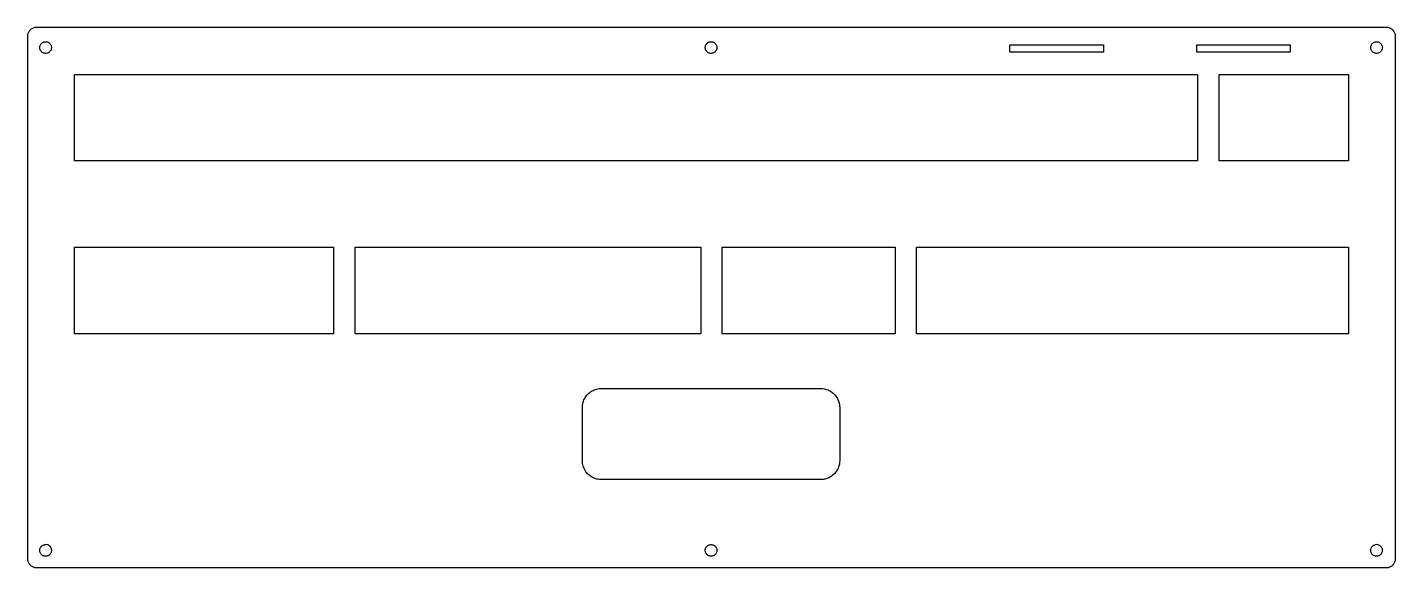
# Model space of a CAD drawing. Extents: x 0 to 293, y 0 to 116.
import ezdxf

# ---------------------------------------------------------------- set-up
doc = ezdxf.new("R2010")
doc.units = 0
doc.layers.get('0').update_dxf_attribs({"linetype": 'CONTINUOUS'})

msp = doc.modelspace()

# ---------------------------------------------------------------- linework, layer by layer
for points in [[(291.12, 0.318359), (291.277, 0.324219), (291.433, 0.341797), (291.587, 0.373047), (291.739, 0.415039), (291.887, 0.469727), (292.028, 0.536133), (292.166, 0.612305), (292.297, 0.700195), (292.42, 0.797852), (292.535, 0.904297), (292.642, 1.01953), (292.74, 1.14258), (292.826, 1.27344), (292.903, 1.41016), (292.968, 1.55273), (293.023, 1.69922), (293.066, 1.85254), (293.096, 2.00488), (293.114, 2.16113), (293.121, 2.31738), (293.121, 113.968), (293.114, 114.125), (293.096, 114.282), (293.066, 114.435), (293.023, 114.588), (292.968, 114.734), (292.903, 114.876), (292.826, 115.014), (292.74, 115.145), (292.642, 115.267), (292.535, 115.383), (292.42, 115.489), (292.297, 115.587), (292.166, 115.674), (292.028, 115.751), (291.887, 115.816), (291.739, 115.871), (291.587, 115.914), (291.433, 115.944), (291.277, 115.962), (291.12, 115.969), (2.0957, 115.969), (1.93848, 115.962), (1.78223, 115.944), (1.62891, 115.914), (1.47559, 115.871), (1.33008, 115.816), (1.1875, 115.751), (1.0498, 115.674), (0.918945, 115.587), (0.796875, 115.489), (0.680664, 115.383), (0.574219, 115.267), (0.476562, 115.145), (0.389648, 115.014), (0.3125, 114.876), (0.248047, 114.734), (0.193359, 114.588), (0.150391, 114.435), (0.120117, 114.282), (0.101562, 114.125), (0.094727, 113.968), (0.094727, 2.31738), (0.101562, 2.16113), (0.120117, 2.00488), (0.150391, 1.85254), (0.193359, 1.69922), (0.248047, 1.55273), (0.3125, 1.41016), (0.389648, 1.27344), (0.476562, 1.14258), (0.574219, 1.01953), (0.680664, 0.904297), (0.796875, 0.797852), (0.918945, 0.700195), (1.0498, 0.612305), (1.1875, 0.536133), (1.33008, 0.469727), (1.47559, 0.415039), (1.62891, 0.373047), (1.78223, 0.341797), (1.93848, 0.324219), (2.0957, 0.317383)], [(3.92151, 110.404), (3.76577, 110.424), (3.61373, 110.463), (3.46778, 110.521), (3.33022, 110.597), (3.20322, 110.689), (3.08879, 110.796), (2.98873, 110.917), (2.90462, 111.05), (2.83778, 111.192), (2.78927, 111.341), (2.75986, 111.495), (2.75, 111.652), (2.75986, 111.809), (2.78927, 111.963), (2.83778, 112.112), (2.90462, 112.254), (2.98873, 112.387), (3.08879, 112.508), (3.20322, 112.615), (3.33022, 112.707), (3.46778, 112.783), (3.61373, 112.841), (3.76577, 112.88), (3.92151, 112.9), (4.07849, 112.9), (4.23423, 112.88), (4.38627, 112.841), (4.53222, 112.783), (4.66978, 112.707), (4.79678, 112.615), (4.91121, 112.508), (5.01127, 112.387), (5.09538, 112.254), (5.16222, 112.112), (5.21073, 111.963), (5.24014, 111.809), (5.25, 111.652), (5.24014, 111.495), (5.21073, 111.341), (5.16222, 111.192), (5.09538, 111.05), (5.01127, 110.917), (4.91121, 110.796), (4.79678, 110.689), (4.66978, 110.597), (4.53222, 110.521), (4.38627, 110.463), (4.23423, 110.424), (4.07849, 110.404)], [(146.435, 110.404), (146.279, 110.424), (146.127, 110.463), (145.981, 110.521), (145.844, 110.597), (145.717, 110.689), (145.602, 110.796), (145.502, 110.917), (145.418, 111.05), (145.351, 111.192), (145.303, 111.341), (145.273, 111.495), (145.263, 111.652), (145.273, 111.809), (145.303, 111.963), (145.351, 112.112), (145.418, 112.254), (145.502, 112.387), (145.602, 112.508), (145.717, 112.615), (145.844, 112.707), (145.981, 112.783), (146.127, 112.841), (146.279, 112.88), (146.435, 112.9), (146.592, 112.9), (146.748, 112.88), (146.9, 112.841), (147.046, 112.783), (147.183, 112.707), (147.31, 112.615), (147.425, 112.508), (147.525, 112.387), (147.609, 112.254), (147.676, 112.112), (147.724, 111.963), (147.754, 111.809), (147.763, 111.652), (147.754, 111.495), (147.724, 111.341), (147.676, 111.192), (147.609, 111.05), (147.525, 110.917), (147.425, 110.796), (147.31, 110.689), (147.183, 110.597), (147.046, 110.521), (146.9, 110.463), (146.748, 110.424), (146.592, 110.404)], [(210.527, 110.652), (210.527, 112.252), (230.527, 112.252), (230.527, 110.652)], [(250.527, 110.652), (250.527, 112.252), (270.527, 112.252), (270.527, 110.652)], [(288.949, 110.404), (288.793, 110.424), (288.641, 110.463), (288.495, 110.521), (288.357, 110.597), (288.23, 110.689), (288.116, 110.796), (288.016, 110.917), (287.932, 111.05), (287.865, 111.192), (287.816, 111.341), (287.787, 111.495), (287.777, 111.652), (287.787, 111.809), (287.816, 111.963), (287.865, 112.112), (287.932, 112.254), (288.016, 112.387), (288.116, 112.508), (288.23, 112.615), (288.357, 112.707), (288.495, 112.783), (288.641, 112.841), (288.793, 112.88), (288.949, 112.9), (289.105, 112.9), (289.261, 112.88), (289.413, 112.841), (289.559, 112.783), (289.697, 112.707), (289.824, 112.615), (289.938, 112.508), (290.038, 112.387), (290.122, 112.254), (290.189, 112.112), (290.238, 111.963), (290.267, 111.809), (290.277, 111.652), (290.267, 111.495), (290.238, 111.341), (290.189, 111.192), (290.122, 111.05), (290.038, 110.917), (289.938, 110.796), (289.824, 110.689), (289.697, 110.597), (289.559, 110.521), (289.413, 110.463), (289.261, 110.424), (289.105, 110.404)], [(10.1699, 87.3926), (10.1699, 105.894), (250.672, 105.894), (250.672, 87.3926)], [(255.294, 87.3926), (255.294, 105.894), (283.045, 105.894), (283.045, 87.3926)], [(10.1699, 50.3926), (10.1699, 68.8945), (65.6719, 68.8945), (65.6719, 50.3926)], [(70.2949, 50.3926), (70.2949, 68.8945), (144.297, 68.8945), (144.297, 50.3926)], [(148.919, 50.3926), (148.919, 68.8945), (185.922, 68.8945), (185.922, 50.3926)], [(190.544, 50.3926), (190.544, 68.8945), (283.045, 68.8945), (283.045, 50.3926)], [(122.904, 19.1688), (122.653, 19.1793), (122.28, 19.2343), (122.065, 19.2799), (121.822, 19.3424), (121.469, 19.4738), (121.268, 19.563), (121.043, 19.6748), (120.725, 19.8766), (120.548, 20.0056), (120.351, 20.1617), (120.081, 20.4253), (119.935, 20.5884), (119.774, 20.782), (119.566, 21.0958), (119.456, 21.2859), (119.34, 21.5086), (119.201, 21.8589), (119.133, 22.0676), (119.066, 22.3096), (119.003, 22.6811), (118.98, 22.8994), (118.964, 23.213), (118.964, 34.613), (118.98, 34.9266), (119.003, 35.1449), (119.04, 35.3935), (119.133, 35.7584), (119.201, 35.9671), (119.289, 36.2026), (119.456, 36.5401), (119.566, 36.7302), (119.701, 36.9423), (119.935, 37.2376), (120.081, 37.4007), (120.257, 37.5802), (120.548, 37.8204), (120.725, 37.9494), (120.934, 38.0884), (121.268, 38.263), (121.469, 38.3522), (121.702, 38.4447), (122.065, 38.5461), (122.28, 38.5917), (122.528, 38.6336), (122.904, 38.6572), (170.123, 38.6572), (170.374, 38.6467), (170.747, 38.5917), (170.962, 38.5461), (171.205, 38.4836), (171.558, 38.3522), (171.759, 38.263), (171.984, 38.1512), (172.302, 37.9494), (172.479, 37.8204), (172.676, 37.6643), (172.946, 37.4007), (173.092, 37.2376), (173.253, 37.044), (173.461, 36.7302), (173.571, 36.5401), (173.687, 36.3174), (173.826, 35.9671), (173.894, 35.7584), (173.961, 35.5164), (174.024, 35.1449), (174.047, 34.9266), (174.063, 34.613), (174.063, 23.213), (174.047, 22.8994), (174.024, 22.6811), (173.987, 22.4325), (173.894, 22.0676), (173.826, 21.8589), (173.738, 21.6234), (173.571, 21.2859), (173.461, 21.0958), (173.326, 20.8837), (173.092, 20.5884), (172.946, 20.4253), (172.77, 20.2458), (172.479, 20.0056), (172.302, 19.8766), (172.093, 19.7376), (171.759, 19.563), (171.558, 19.4738), (171.325, 19.3813), (170.962, 19.2799), (170.747, 19.2343), (170.499, 19.1924), (170.123, 19.1688)], [(3.92151, 2.75247), (3.76577, 2.77214), (3.61373, 2.81118), (3.46778, 2.86897), (3.33022, 2.94459), (3.20322, 3.03686), (3.08879, 3.14432), (2.98873, 3.26527), (2.90462, 3.39781), (2.83778, 3.53984), (2.78927, 3.68914), (2.75986, 3.84333), (2.75, 4), (2.75986, 4.15667), (2.78927, 4.31086), (2.83778, 4.46016), (2.90462, 4.60219), (2.98873, 4.73473), (3.08879, 4.85568), (3.20322, 4.96314), (3.33022, 5.05541), (3.46778, 5.13103), (3.61373, 5.18882), (3.76577, 5.22786), (3.80721, 5.23309), (3.88477, 5.27246), (4.16992, 5.31738), (4.45508, 5.27246), (4.71289, 5.1416), (4.91797, 4.93652), (5.04883, 4.67871), (5.0495, 4.67449), (5.09538, 4.60219), (5.16222, 4.46016), (5.21073, 4.31086), (5.24014, 4.15667), (5.25, 4), (5.24014, 3.84333), (5.21073, 3.68914), (5.16222, 3.53984), (5.09538, 3.39781), (5.01127, 3.26527), (4.91121, 3.14432), (4.79678, 3.03686), (4.66978, 2.94459), (4.53222, 2.86897), (4.38627, 2.81118), (4.23423, 2.77214), (4.07849, 2.75247)], [(146.435, 2.75247), (146.279, 2.77214), (146.127, 2.81118), (145.981, 2.86897), (145.844, 2.94459), (145.717, 3.03686), (145.602, 3.14432), (145.502, 3.26527), (145.418, 3.39781), (145.351, 3.53984), (145.303, 3.68914), (145.273, 3.84333), (145.263, 4), (145.273, 4.15667), (145.303, 4.31086), (145.351, 4.46016), (145.418, 4.60219), (145.502, 4.73473), (145.602, 4.85568), (145.717, 4.96314), (145.844, 5.05541), (145.981, 5.13103), (146.127, 5.18882), (146.279, 5.22786), (146.435, 5.24753), (146.592, 5.24753), (146.748, 5.22786), (146.9, 5.18882), (147.046, 5.13103), (147.183, 5.05541), (147.31, 4.96314), (147.425, 4.85568), (147.525, 4.73473), (147.609, 4.60219), (147.676, 4.46016), (147.724, 4.31086), (147.754, 4.15667), (147.763, 4), (147.754, 3.84333), (147.724, 3.68914), (147.676, 3.53984), (147.609, 3.39781), (147.525, 3.26527), (147.425, 3.14432), (147.31, 3.03686), (147.183, 2.94459), (147.046, 2.86897), (146.9, 2.81118), (146.748, 2.77214), (146.592, 2.75247)], [(288.949, 2.75247), (288.793, 2.77214), (288.641, 2.81118), (288.495, 2.86897), (288.357, 2.94459), (288.23, 3.03686), (288.116, 3.14432), (288.016, 3.26527), (287.932, 3.39781), (287.865, 3.53984), (287.816, 3.68914), (287.787, 3.84333), (287.777, 4), (287.787, 4.15667), (287.816, 4.31086), (287.865, 4.46016), (287.932, 4.60219), (288.016, 4.73473), (288.116, 4.85568), (288.23, 4.96314), (288.357, 5.05541), (288.487, 5.12698), (288.502, 5.1416), (288.761, 5.27246), (289.045, 5.31738), (289.331, 5.27246), (289.589, 5.1416), (289.649, 5.08159), (289.697, 5.05541), (289.824, 4.96314), (289.938, 4.85568), (290.038, 4.73473), (290.122, 4.60219), (290.189, 4.46016), (290.238, 4.31086), (290.267, 4.15667), (290.277, 4), (290.267, 3.84333), (290.238, 3.68914), (290.189, 3.53984), (290.122, 3.39781), (290.038, 3.26527), (289.938, 3.14432), (289.824, 3.03686), (289.697, 2.94459), (289.559, 2.86897), (289.413, 2.81118), (289.261, 2.77214), (289.105, 2.75247)]]:
    msp.add_lwpolyline(points, close=True)

doc.saveas('drawing.dxf')
